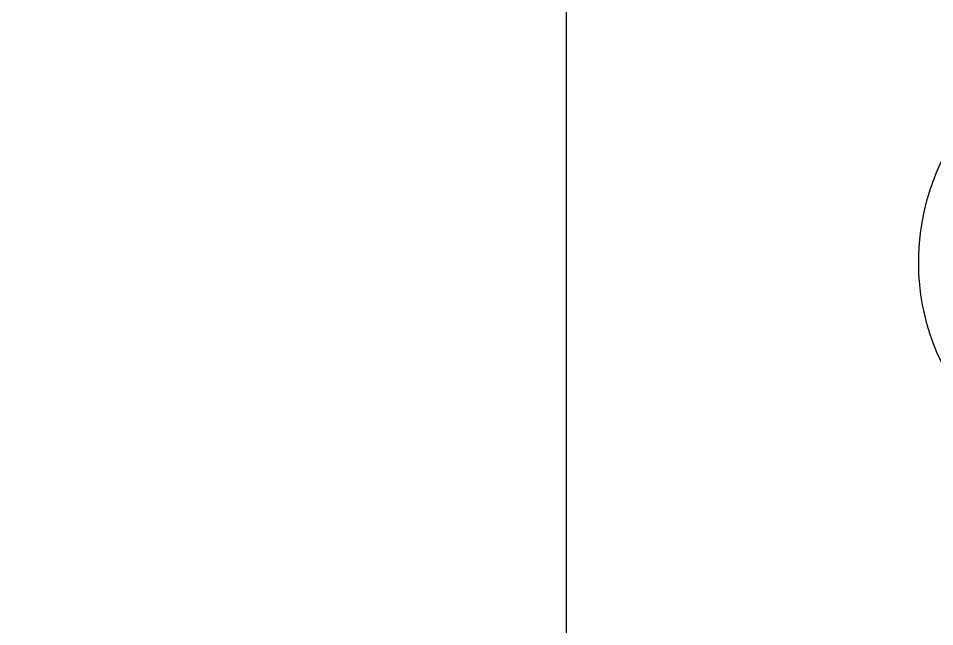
# Model space of a CAD drawing. Extents: x 468514 to 728049, y -74127 to 69080.
# Drawn here: x 614821.8 to 614939.7, y -36050.1 to -35971.9 of the extents above; entities that cross this region are included whole.
import ezdxf

# ---------------------------------------------------------------- set-up
doc = ezdxf.new("R2010")
doc.units = 0
doc.header["$LTSCALE"] = 500
doc.header["$MEASUREMENT"] = 0
doc.linetypes.add('HIDDEN2', pattern=[0.1875, 0.125, -0.0625])
for name, color, linetype in [('E 立面填充', 250, 'Continuous'), ('E 立面标注尺寸', 9, 'Continuous'), ('L-立面家具、洁具', 153, 'Continuous')]:
    doc.layers.add(name, color=color, linetype=linetype)
doc.styles.add('PDC DIM', font='PMingLiU-ExtB.ttf', dxfattribs={"width": 0.85})
doc.dimstyles.new('PDC-A2', dxfattribs={"dimscale": 0, "dimtxt": 2.5, "dimasz": 1, "dimexe": 1, "dimexo": 1, "dimgap": 0.7, "dimtad": 1, "dimdec": 0, "dimtxsty": 'PDC DIM', "dimblk": 'ARCHTICK', "dimcen": 1, "dimdle": 1, "dimclrd": 8, "dimclre": 8, "dimclrt": 9, "dimadec": 0, "dimazin": 0, "dimtfac": 1, "dimtdec": 0, "dimtix": 1, "dimtmove": 2, "dimatfit": 3, "dimldrblk": 'PDC A2 T R', "dimfxl": 10, "dimfxlon": 1, "dimarcsym": 0})

# ---------------------------------------------------------------- blocks, each defined once
blk = doc.blocks.new('A$C2F8A30B2')
at = {"linetype": 'HIDDEN2', "lineweight": -2, "ltscale": 20}
blk.add_arc((30, 921.03, 0), 30, 289.4712, 250.5288, dxfattribs=at)
blk = doc.blocks.new('_ArchTick')
at = {"color": 0, "linetype": 'ByBlock', "const_width": 0.4}
blk.add_lwpolyline([(-0.5, -0.5), (0.5, 0.5)], dxfattribs=at)
blk = doc.blocks.new('PDC A2 T R')
at = {"color": 0, "linetype": 'ByBlock'}
blk.add_line((0, 0), (-2, 0), dxfattribs=at)
for points in [[(-2.1466, 0.8862), (-1.4913, 1.345), (-0.6, 0), (0, 0)], [(-2.1466, -0.8862), (-1.4913, -1.345), (-0.6, 0), (0, 0)]]:
    blk.add_solid(points, dxfattribs=at)

msp = doc.modelspace()

# ---------------------------------------------------------------- hatches: boundary and pattern name
at = {"layer": 'E 立面填充'}
h = msp.add_hatch(dxfattribs=at)
h.set_pattern_fill('_USER', color=256, scale=300, pattern_type=0)
h.set_pattern_definition([(0, (612545.65, -38039), (0, 300), [])])
edge = h.paths.add_edge_path(flags=16)
edge.add_arc((613045.65, -36539), 350, 0, 360)
h.paths.add_polyline_path([(612545.65, -35639), (615385.65, -35639), (615385.65, -38039), (612545.65, -38039)])
h = msp.add_hatch(dxfattribs=at)
h.set_pattern_fill('_USER', color=256, scale=600, angle=90, pattern_type=0)
h.set_pattern_definition([(90, (612545.65, -38039), (-600, 4e-14), [])])
h.paths.add_polyline_path([(612545.65, -35639), (615385.65, -35639), (615385.65, -38039), (612545.65, -38039)])
edge = h.paths.add_edge_path(flags=16)
edge.add_arc((613045.65, -36539), 350, 0, 360)

# ---------------------------------------------------------------- block references
at = {"layer": 'L-立面家具、洁具', "xscale": -1}
msp.add_blockref('A$C2F8A30B2', (614997.68, -36924.28), dxfattribs=at)

# ---------------------------------------------------------------- leaders
at = {"layer": 'E 立面标注尺寸', "annotation_type": 0, "has_hookline": 1, "hookline_direction": 0, "text_width": 536.71}
msp.add_leader([(614892.39, -36371.93), (614892.39, -34189), (615066.62, -34189)], dimstyle='PDC-A2', override={"dimscale": 30.000004, "dimtad": 0}, dxfattribs=at)

doc.saveas('drawing.dxf')
